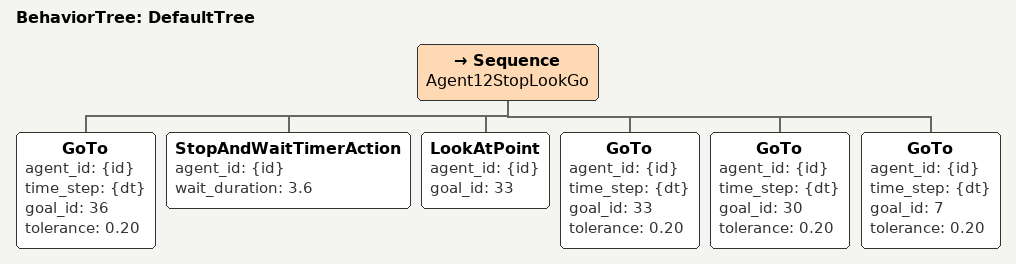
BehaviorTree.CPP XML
<?xml version="1.0" encoding="UTF-8"?>
<root main_tree_to_execute="DefaultTree" BTCPP_format="4">
  <include path="BTRegularNav.xml" />

  <BehaviorTree ID="DefaultTree">
<Sequence name="Agent12StopLookGo">
  <GoTo agent_id="{id}" time_step="{dt}" goal_id="36" tolerance="0.20"/>
  <StopAndWaitTimerAction agent_id="{id}" wait_duration="3.6"/>
  <LookAtPoint agent_id="{id}" goal_id="33"/>
  <GoTo agent_id="{id}" time_step="{dt}" goal_id="33" tolerance="0.20"/>
  <GoTo agent_id="{id}" time_step="{dt}" goal_id="30" tolerance="0.20"/>
  <GoTo agent_id="{id}" time_step="{dt}" goal_id="7" tolerance="0.20"/>
</Sequence>
  </BehaviorTree>
</root>
